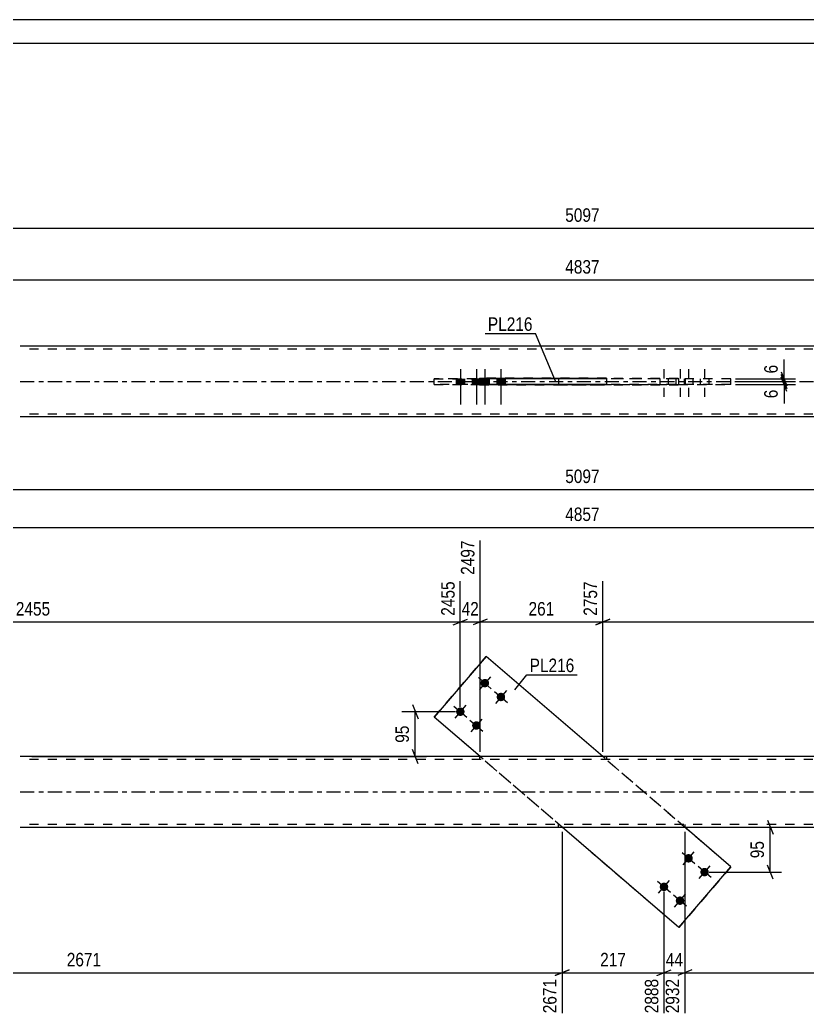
# Model space of a CAD drawing. Header units: millimetres. Extents: x 0 to 594, y 0 to 420.
# Drawn here: x 195.7 to 363, y 208.3 to 420 of the extents above; entities that cross this region are included whole.
import ezdxf

# ---------------------------------------------------------------- set-up
doc = ezdxf.new("R2010")
doc.units = ezdxf.units.MM
doc.linetypes.add('DXK_LINE_DOT2', pattern=[3.9198, 1.9599, -1.9599])
doc.linetypes.add('DXK_LINE_DOT3', pattern=[5.9187, 2.979, -0.9799, 0.9799, -0.9799])
doc.styles.add('Arial Narrow', font='ARIALN.TTF', dxfattribs={"height": 0.2})

# ---------------------------------------------------------------- blocks, each defined once
blk = doc.blocks.new('Unknown-580610800-1130')
at = {"color": 5, "linetype": 'Continuous'}
for p, q in [((594, 420), (0, 420)), ((589, 415), (5, 415))]:
    blk.add_line(p, q, dxfattribs=at)
blk = doc.blocks.new('Part-580610800-1700 - 1673')
at = {"color": 2, "linetype": 'Continuous'}
for p, q in [((434.83, 263.45), (195.73, 263.45)), ((195.73, 248.45), (434.83, 248.45))]:
    blk.add_line(p, q, dxfattribs=at)
at = {"color": 7, "linetype": 'DXK_LINE_DOT2'}
for p, q in [((434.83, 262.85), (195.73, 262.85)), ((293.41, 263.45), (293.41, 262.85)), ((320.39, 263.45), (320.39, 262.85)), ((434.83, 249.05), (195.73, 249.05)), ((310.17, 248.45), (310.17, 249.05)), ((337.14, 248.45), (337.14, 249.05))]:
    blk.add_line(p, q, dxfattribs=at)
at = {"color": 7, "linetype": 'DXK_LINE_DOT3'}
blk.add_line((195.73, 255.95), (434.83, 255.95), dxfattribs=at)
blk = doc.blocks.new('Bolt-580610800-1706 - 1673')
at = {"linetype": 'Continuous'}
for points in [[(294.53, 279.96), (294.72, 279.94), (294.9, 279.88), (295.06, 279.79), (295.2, 279.66), (295.31, 279.51), (295.39, 279.34), (295.43, 279.15), (295.43, 278.96), (295.39, 278.78), (295.31, 278.61), (295.2, 278.46), (295.06, 278.33), (294.9, 278.24), (294.72, 278.18), (294.53, 278.16), (294.34, 278.18), (294.16, 278.24), (294, 278.33), (293.86, 278.46), (293.75, 278.61), (293.67, 278.78), (293.63, 278.96), (293.63, 279.15), (293.67, 279.34), (293.75, 279.51), (293.86, 279.66), (294, 279.79), (294.16, 279.88), (294.34, 279.94)], [(297.94, 277.02), (298.13, 277), (298.31, 276.95), (298.47, 276.85), (298.61, 276.73), (298.72, 276.57), (298.8, 276.4), (298.84, 276.22), (298.84, 276.03), (298.8, 275.85), (298.72, 275.67), (298.61, 275.52), (298.47, 275.4), (298.31, 275.3), (298.13, 275.24), (297.94, 275.22), (297.76, 275.24), (297.58, 275.3), (297.41, 275.4), (297.27, 275.52), (297.16, 275.67), (297.09, 275.85), (297.05, 276.03), (297.05, 276.22), (297.09, 276.4), (297.16, 276.57), (297.27, 276.73), (297.41, 276.85), (297.58, 276.95), (297.76, 277)], [(289.32, 273.89), (289.5, 273.87), (289.68, 273.81), (289.84, 273.72), (289.98, 273.59), (290.09, 273.44), (290.17, 273.27), (290.21, 273.09), (290.21, 272.9), (290.17, 272.71), (290.09, 272.54), (289.98, 272.39), (289.84, 272.26), (289.68, 272.17), (289.5, 272.11), (289.32, 272.09), (289.13, 272.11), (288.95, 272.17), (288.79, 272.26), (288.65, 272.39), (288.54, 272.54), (288.46, 272.71), (288.42, 272.9), (288.42, 273.09), (288.46, 273.27), (288.54, 273.44), (288.65, 273.59), (288.79, 273.72), (288.95, 273.81), (289.13, 273.87)], [(292.73, 270.96), (292.91, 270.94), (293.09, 270.88), (293.26, 270.79), (293.4, 270.66), (293.51, 270.51), (293.58, 270.34), (293.62, 270.15), (293.62, 269.96), (293.58, 269.78), (293.51, 269.61), (293.4, 269.46), (293.26, 269.33), (293.09, 269.24), (292.91, 269.18), (292.73, 269.16), (292.54, 269.18), (292.36, 269.24), (292.2, 269.33), (292.06, 269.46), (291.95, 269.61), (291.87, 269.78), (291.83, 269.96), (291.83, 270.15), (291.87, 270.34), (291.95, 270.51), (292.06, 270.66), (292.2, 270.79), (292.36, 270.88), (292.54, 270.94)]]:
    blk.add_hatch(color=1, dxfattribs=at).paths.add_polyline_path(points)
at = {"color": 1, "linetype": 'Continuous'}
for p, q in [((293.16, 280.23), (295.89, 277.88)), ((295.7, 280.42), (293.36, 277.69)), ((299.12, 277.49), (296.77, 274.76)), ((296.58, 277.3), (299.31, 274.95)), ((287.95, 274.16), (290.68, 271.82)), ((290.49, 274.36), (288.14, 271.63)), ((291.36, 271.23), (294.09, 268.88)), ((293.9, 271.42), (291.55, 268.69))]:
    blk.add_line(p, q, dxfattribs=at)
blk = doc.blocks.new('Bolt-580610800-1707 - 1673')
at = {"linetype": 'Continuous'}
for points in [[(337.83, 242.74), (338.02, 242.72), (338.19, 242.66), (338.36, 242.57), (338.5, 242.44), (338.61, 242.29), (338.68, 242.12), (338.72, 241.93), (338.72, 241.74), (338.68, 241.56), (338.61, 241.39), (338.5, 241.24), (338.36, 241.11), (338.19, 241.02), (338.02, 240.96), (337.83, 240.94), (337.64, 240.96), (337.46, 241.02), (337.3, 241.11), (337.16, 241.24), (337.05, 241.39), (336.97, 241.56), (336.93, 241.74), (336.93, 241.93), (336.97, 242.12), (337.05, 242.29), (337.16, 242.44), (337.3, 242.57), (337.46, 242.66), (337.64, 242.72)], [(341.24, 239.8), (341.43, 239.78), (341.61, 239.73), (341.77, 239.63), (341.91, 239.51), (342.02, 239.35), (342.1, 239.18), (342.14, 239), (342.14, 238.81), (342.1, 238.63), (342.02, 238.45), (341.91, 238.3), (341.77, 238.18), (341.61, 238.08), (341.43, 238.02), (341.24, 238), (341.05, 238.02), (340.88, 238.08), (340.71, 238.18), (340.57, 238.3), (340.46, 238.45), (340.39, 238.63), (340.35, 238.81), (340.35, 239), (340.39, 239.18), (340.46, 239.35), (340.57, 239.51), (340.71, 239.63), (340.88, 239.73), (341.05, 239.78)], [(332.61, 236.67), (332.8, 236.65), (332.98, 236.59), (333.14, 236.5), (333.28, 236.37), (333.39, 236.22), (333.47, 236.05), (333.51, 235.87), (333.51, 235.68), (333.47, 235.49), (333.39, 235.32), (333.28, 235.17), (333.14, 235.04), (332.98, 234.95), (332.8, 234.89), (332.61, 234.87), (332.43, 234.89), (332.25, 234.95), (332.08, 235.04), (331.94, 235.17), (331.83, 235.32), (331.76, 235.49), (331.72, 235.68), (331.72, 235.87), (331.76, 236.05), (331.83, 236.22), (331.94, 236.37), (332.08, 236.5), (332.25, 236.59), (332.43, 236.65)], [(336.03, 233.74), (336.21, 233.72), (336.39, 233.66), (336.56, 233.57), (336.69, 233.44), (336.81, 233.29), (336.88, 233.12), (336.92, 232.93), (336.92, 232.74), (336.88, 232.56), (336.81, 232.39), (336.69, 232.24), (336.56, 232.11), (336.39, 232.02), (336.21, 231.96), (336.03, 231.94), (335.84, 231.96), (335.66, 232.02), (335.5, 232.11), (335.36, 232.24), (335.25, 232.39), (335.17, 232.56), (335.13, 232.74), (335.13, 232.93), (335.17, 233.12), (335.25, 233.29), (335.36, 233.44), (335.5, 233.57), (335.66, 233.66), (335.84, 233.72)]]:
    blk.add_hatch(color=1, dxfattribs=at).paths.add_polyline_path(points)
at = {"color": 1, "linetype": 'Continuous'}
for p, q in [((339.19, 240.66), (336.46, 243.01)), ((336.66, 240.47), (339, 243.2)), ((342.61, 237.73), (339.88, 240.08)), ((340.07, 237.54), (342.41, 240.27)), ((331.44, 234.41), (333.79, 237.14)), ((333.98, 234.6), (331.25, 236.94)), ((337.39, 231.66), (334.66, 234.01)), ((334.85, 231.47), (337.2, 234.2))]:
    blk.add_line(p, q, dxfattribs=at)
blk = doc.blocks.new('Part-580610800-1715 - 1673')
at = {"color": 2, "linetype": 'Continuous'}
for p, q in [((294.81, 284.75), (283.73, 271.86)), ((294.81, 284.75), (294.81, 284.75)), ((319.59, 263.45), (294.81, 284.75)), ((293.51, 263.45), (283.73, 271.86)), ((283.73, 271.86), (283.73, 271.86)), ((335.75, 227.14), (310.96, 248.45)), ((346.83, 240.04), (337.04, 248.45)), ((335.75, 227.14), (346.83, 240.04)), ((346.83, 240.04), (346.83, 240.04)), ((335.75, 227.14), (335.75, 227.14))]:
    blk.add_line(p, q, dxfattribs=at)
at = {"color": 7, "linetype": 'DXK_LINE_DOT2'}
for p, q in [((283.73, 271.86), (294.81, 284.75)), ((346.83, 240.04), (294.81, 284.75)), ((335.75, 227.14), (283.73, 271.86)), ((310.96, 248.45), (293.51, 263.45)), ((337.04, 248.45), (319.59, 263.45)), ((346.83, 240.04), (335.75, 227.14))]:
    blk.add_line(p, q, dxfattribs=at)
blk = doc.blocks.new('Bolt-580610800-1435 - 1367')
at = {"color": 1, "linetype": 'DXK_LINE_DOT2'}
for p, q in [((332.61, 345.75), (332.61, 338.25)), ((336.03, 345.75), (336.03, 338.25)), ((337.83, 345.75), (337.83, 338.25)), ((341.24, 345.75), (341.24, 338.25)), ((331.71, 343.75), (331.71, 342.55)), ((333.51, 343.75), (333.51, 342.55)), ((335.13, 343.75), (335.13, 342.55)), ((336.93, 343.75), (336.93, 342.55)), ((336.93, 343.75), (336.93, 342.55)), ((338.73, 343.75), (338.73, 342.55)), ((340.34, 343.75), (340.34, 342.55)), ((342.14, 343.75), (342.14, 342.55))]:
    blk.add_line(p, q, dxfattribs=at)
blk = doc.blocks.new('Part-580610800-1456 - 1367')
at = {"color": 2, "linetype": 'Continuous'}
for p, q in [((434.83, 350.65), (195.73, 350.65)), ((293.41, 343.85), (320.39, 343.85)), ((293.41, 343.85), (293.41, 343.75)), ((310.17, 343.85), (310.17, 343.75)), ((320.39, 343.85), (320.39, 342.45)), ((293.41, 342.55), (293.41, 342.45)), ((293.41, 342.45), (293.41, 342.45)), ((320.39, 342.45), (293.41, 342.45)), ((310.17, 342.45), (310.17, 342.55)), ((434.83, 335.65), (195.73, 335.65))]:
    blk.add_line(p, q, dxfattribs=at)
at = {"color": 7, "linetype": 'DXK_LINE_DOT2'}
for p, q in [((434.83, 350.05), (195.73, 350.05)), ((320.39, 343.85), (293.41, 343.85)), ((293.41, 342.45), (293.41, 343.75)), ((310.17, 343.85), (310.17, 343.85)), ((310.17, 343.85), (310.17, 343.85)), ((310.17, 343.85), (337.14, 343.85)), ((310.17, 343.85), (337.14, 343.85)), ((310.17, 343.75), (310.17, 342.45)), ((337.14, 343.85), (337.14, 342.45)), ((293.41, 342.45), (320.39, 342.45)), ((337.14, 342.45), (310.17, 342.45)), ((310.17, 342.45), (310.17, 342.45)), ((310.17, 342.45), (337.14, 342.45)), ((434.83, 336.25), (195.73, 336.25))]:
    blk.add_line(p, q, dxfattribs=at)
at = {"color": 7, "linetype": 'DXK_LINE_DOT3'}
blk.add_line((195.73, 343.15), (434.83, 343.15), dxfattribs=at)
blk = doc.blocks.new('Part-580610800-1397 - 1367')
at = {"color": 7, "linetype": 'DXK_LINE_DOT2'}
for p, q in [((335.75, 343.76), (283.73, 343.75)), ((283.73, 343.75), (294.81, 343.75)), ((346.83, 343.75), (320.39, 343.75)), ((335.75, 342.56), (335.75, 343.76)), ((346.83, 343.75), (335.75, 343.76)), ((346.83, 342.55), (346.83, 343.75)), ((283.73, 342.55), (335.75, 342.56)), ((294.81, 342.55), (283.73, 342.55)), ((346.83, 342.55), (320.39, 342.55)), ((335.75, 342.56), (346.83, 342.55))]:
    blk.add_line(p, q, dxfattribs=at)
at = {"color": 2, "linetype": 'Continuous'}
for p, q in [((283.73, 342.55), (283.73, 343.75)), ((294.81, 342.55), (294.81, 343.75)), ((320.39, 343.75), (294.81, 343.75)), ((320.39, 342.55), (294.81, 342.55))]:
    blk.add_line(p, q, dxfattribs=at)
blk = doc.blocks.new('Bolt-580610800-1436 - 1367')
at = {"linetype": 'Continuous'}
for points in [[(290.22, 343.75), (288.42, 343.75), (288.42, 342.55), (290.22, 342.55)], [(293.63, 343.75), (291.83, 343.75), (291.83, 342.55), (293.63, 342.55)], [(295.43, 343.75), (293.63, 343.75), (293.63, 342.55), (295.43, 342.55)], [(298.84, 343.75), (297.04, 343.75), (297.04, 342.55), (298.84, 342.55)]]:
    blk.add_hatch(color=1, dxfattribs=at).paths.add_polyline_path(points)
at = {"color": 1, "linetype": 'Continuous'}
for p, q in [((289.32, 345.75), (289.32, 338.25)), ((292.73, 345.75), (292.73, 338.25)), ((294.53, 345.75), (294.53, 338.25)), ((297.94, 345.75), (297.94, 338.25)), ((288.42, 343.75), (288.42, 342.55)), ((290.22, 343.75), (290.22, 342.55)), ((291.83, 343.75), (291.83, 342.55)), ((293.63, 343.75), (293.63, 342.55)), ((293.63, 343.75), (293.63, 342.55)), ((295.43, 343.75), (295.43, 342.55)), ((297.04, 343.75), (297.04, 342.55)), ((298.84, 343.75), (298.84, 342.55))]:
    blk.add_line(p, q, dxfattribs=at)
blk = doc.blocks.new('StraightDimension-580610800-1850 - 1673')
at = {"color": 7, "linetype": 'Continuous'}
for p, q in [((337.04, 247.45), (337.04, 208.91)), ((332.61, 234.77), (332.61, 208.91)), ((331.11, 216.93), (334.11, 218.13)), ((338.54, 218.13), (335.54, 216.93)), ((332.61, 217.53), (337.04, 217.53))]:
    blk.add_line(p, q, dxfattribs=at)
at = {"color": 0}
blk.add_wipeout([(337.26, 218.28), (337.26, 222.48), (332.4, 222.48), (332.4, 218.28)], dxfattribs=at)
at = {"color": 0, "linetype": 'Continuous'}
blk.add_wipeout([(336.44, 216.83), (332.24, 216.83), (332.24, 208.31), (336.44, 208.31)], dxfattribs=at)
at = {"color": 3, "style": 'Arial Narrow'}
blk.add_text('44', height=2.863, dxfattribs=at).set_placement((333, 218.88))
at = {"color": 3, "linetype": 'Continuous', "style": 'Arial Narrow'}
blk.add_text('2932', height=2.863, rotation=90.0002, dxfattribs=at).set_placement((335.84, 208.91))
blk = doc.blocks.new('StraightDimension-580610800-1792 - 1673')
at = {"color": 7, "linetype": 'Continuous'}
for p, q in [((293.51, 264.45), (293.51, 309.4)), ((289.31, 273.99), (289.31, 300.7)), ((287.81, 291.48), (290.81, 292.68)), ((295.01, 292.68), (292.01, 291.48)), ((289.31, 292.08), (293.51, 292.08))]:
    blk.add_line(p, q, dxfattribs=at)
at = {"color": 0, "linetype": 'Continuous'}
blk.add_wipeout([(292.91, 310), (288.71, 310), (288.71, 301.48), (292.91, 301.48)], dxfattribs=at)
at = {"color": 0}
blk.add_wipeout([(293.84, 292.83), (293.84, 297.03), (288.99, 297.03), (288.99, 292.83)], dxfattribs=at)
at = {"color": 3, "linetype": 'Continuous', "style": 'Arial Narrow'}
blk.add_text('2497', height=2.863, rotation=90.0002, dxfattribs=at).set_placement((292.31, 302.08))
at = {"color": 3, "style": 'Arial Narrow'}
blk.add_text('42', height=2.863, dxfattribs=at).set_placement((289.59, 293.43))
blk = doc.blocks.new('StraightDimension-580610800-1806 - 1673')
at = {"color": 7, "linetype": 'Continuous'}
for p, q in [((289.31, 273.99), (289.31, 300.7)), ((107.63, 265.45), (107.63, 295.21)), ((109.13, 292.68), (106.13, 291.48)), ((287.81, 291.48), (290.81, 292.68)), ((107.63, 292.08), (289.31, 292.08))]:
    blk.add_line(p, q, dxfattribs=at)
at = {"color": 0, "linetype": 'Continuous'}
for points in [[(288.71, 301.3), (284.51, 301.3), (284.51, 292.78), (288.71, 292.78)], [(107.03, 295.81), (102.83, 295.81), (102.83, 292.78), (107.03, 292.78)]]:
    blk.add_wipeout(points, dxfattribs=at)
at = {"color": 0}
blk.add_wipeout([(202.73, 292.83), (202.73, 297.03), (194.21, 297.03), (194.21, 292.83)], dxfattribs=at)
at = {"color": 3, "linetype": 'Continuous', "style": 'Arial Narrow'}
for s, height, p in [('2455', 2.863, (288.11, 293.38)), ('0', 2.86, (106.43, 293.38))]:
    blk.add_text(s, height=height, rotation=90.0002, dxfattribs=at).set_placement(p)
at = {"color": 3, "style": 'Arial Narrow'}
blk.add_text('2455', height=2.863, dxfattribs=at).set_placement((194.81, 293.43))
blk = doc.blocks.new('StraightDimension-580610800-1760 - 1673')
at = {"color": 7, "linetype": 'Continuous'}
for p, q in [((319.59, 264.45), (319.59, 300.7)), ((522.93, 265.45), (522.93, 300.7)), ((321.09, 292.68), (318.09, 291.48)), ((521.43, 291.48), (524.43, 292.68)), ((319.59, 292.08), (522.93, 292.08))]:
    blk.add_line(p, q, dxfattribs=at)
at = {"color": 0, "linetype": 'Continuous'}
blk.add_wipeout([(522.33, 301.3), (518.13, 301.3), (518.13, 292.78), (522.33, 292.78)], dxfattribs=at)
at = {"color": 0}
blk.add_wipeout([(425.52, 292.83), (425.52, 297.03), (417, 297.03), (417, 292.83)], dxfattribs=at)
at = {"color": 3, "linetype": 'Continuous', "style": 'Arial Narrow'}
blk.add_text('4837', height=2.863, rotation=90.0002, dxfattribs=at).set_placement((521.73, 293.38))
at = {"color": 3, "style": 'Arial Narrow'}
blk.add_text('2079', height=2.863, dxfattribs=at).set_placement((417.6, 293.43))
blk = doc.blocks.new('StraightDimension-580610800-1735 - 1673')
at = {"color": 7, "linetype": 'Continuous'}
for p, q in [((279.13, 274.49), (280.33, 271.49)), ((288.31, 272.99), (276.88, 272.99)), ((279.73, 263.45), (279.73, 272.99)), ((280.33, 261.95), (279.13, 264.95)), ((198.2, 263.45), (282.13, 263.45))]:
    blk.add_line(p, q, dxfattribs=at)
at = {"color": 0}
blk.add_wipeout([(278.98, 270.65), (274.78, 270.65), (274.78, 265.79), (278.98, 265.79)], dxfattribs=at)
at = {"color": 3, "style": 'Arial Narrow'}
blk.add_text('95', height=2.863, rotation=90.0002, dxfattribs=at).set_placement((278.38, 266.39))
blk = doc.blocks.new('StraightDimension-580610800-1746 - 1673')
at = {"color": 7, "linetype": 'Continuous'}
blk.add_line((94.63, 320.24), (535.93, 320.24), dxfattribs=at)
at = {"color": 0}
blk.add_wipeout([(319.53, 320.99), (319.53, 325.19), (311.02, 325.19), (311.02, 320.99)], dxfattribs=at)
at = {"color": 3, "style": 'Arial Narrow'}
blk.add_text('5097', height=2.863, dxfattribs=at).set_placement((311.62, 321.59))
blk = doc.blocks.new('StraightDimension-580610800-2050 - 1673')
at = {"color": 7, "linetype": 'Continuous'}
blk.add_line((106.63, 312.17), (523.93, 312.17), dxfattribs=at)
at = {"color": 0}
blk.add_wipeout([(319.53, 312.92), (319.53, 317.12), (311.02, 317.12), (311.02, 312.92)], dxfattribs=at)
at = {"color": 3, "style": 'Arial Narrow'}
blk.add_text('4857', height=2.863, dxfattribs=at).set_placement((311.62, 313.52))
blk = doc.blocks.new('StraightDimension-580610800-1772 - 1673')
at = {"color": 7, "linetype": 'Continuous'}
for p, q in [((293.51, 264.45), (293.51, 309.4)), ((319.59, 264.45), (319.59, 300.7)), ((295.01, 292.68), (292.01, 291.48)), ((318.09, 291.48), (321.09, 292.68)), ((293.51, 292.08), (319.59, 292.08))]:
    blk.add_line(p, q, dxfattribs=at)
at = {"color": 0, "linetype": 'Continuous'}
blk.add_wipeout([(318.99, 301.3), (314.79, 301.3), (314.79, 292.78), (318.99, 292.78)], dxfattribs=at)
at = {"color": 0}
blk.add_wipeout([(309.9, 292.83), (309.9, 297.03), (303.21, 297.03), (303.21, 292.83)], dxfattribs=at)
at = {"color": 3, "linetype": 'Continuous', "style": 'Arial Narrow'}
blk.add_text('2757', height=2.863, rotation=90.0002, dxfattribs=at).set_placement((318.39, 293.38))
at = {"color": 3, "style": 'Arial Narrow'}
blk.add_text('261', height=2.863, dxfattribs=at).set_placement((303.81, 293.43))
blk = doc.blocks.new('StraightDimension-580610800-1838 - 1673')
at = {"color": 7, "linetype": 'Continuous'}
for p, q in [((337.04, 247.45), (337.04, 208.91)), ((522.93, 246.45), (522.93, 208.91)), ((338.54, 218.13), (335.54, 216.93)), ((521.43, 216.93), (524.43, 218.13)), ((337.04, 217.53), (522.93, 217.53))]:
    blk.add_line(p, q, dxfattribs=at)
at = {"color": 0}
blk.add_wipeout([(434.24, 218.28), (434.24, 222.48), (425.73, 222.48), (425.73, 218.28)], dxfattribs=at)
at = {"color": 0, "linetype": 'Continuous'}
blk.add_wipeout([(522.33, 216.83), (518.13, 216.83), (518.13, 208.31), (522.33, 208.31)], dxfattribs=at)
at = {"color": 3, "style": 'Arial Narrow'}
blk.add_text('1905', height=2.863, dxfattribs=at).set_placement((426.33, 218.88))
at = {"color": 3, "linetype": 'Continuous', "style": 'Arial Narrow'}
blk.add_text('4837', height=2.863, rotation=90.0002, dxfattribs=at).set_placement((521.73, 208.91))
blk = doc.blocks.new('StraightDimension-580610800-1864 - 1673')
at = {"color": 7, "linetype": 'Continuous'}
for p, q in [((310.96, 247.45), (310.96, 208.91)), ((332.61, 234.77), (332.61, 208.91)), ((312.46, 218.13), (309.46, 216.93)), ((331.11, 216.93), (334.11, 218.13)), ((310.96, 217.53), (332.61, 217.53))]:
    blk.add_line(p, q, dxfattribs=at)
at = {"color": 0}
blk.add_wipeout([(325.13, 218.28), (325.13, 222.48), (318.45, 222.48), (318.45, 218.28)], dxfattribs=at)
at = {"color": 0, "linetype": 'Continuous'}
blk.add_wipeout([(332.01, 216.83), (327.81, 216.83), (327.81, 208.31), (332.01, 208.31)], dxfattribs=at)
at = {"color": 3, "style": 'Arial Narrow'}
blk.add_text('217', height=2.863, dxfattribs=at).set_placement((319.05, 218.88))
at = {"color": 3, "linetype": 'Continuous', "style": 'Arial Narrow'}
blk.add_text('2888', height=2.863, rotation=90.0002, dxfattribs=at).set_placement((331.41, 208.91))
blk = doc.blocks.new('StraightDimension-580610800-1878 - 1673')
at = {"color": 7, "linetype": 'Continuous'}
for p, q in [((107.63, 246.45), (107.63, 214.4)), ((310.96, 247.45), (310.96, 208.91)), ((109.13, 218.13), (106.13, 216.93)), ((309.46, 216.93), (312.46, 218.13)), ((107.63, 217.53), (310.96, 217.53))]:
    blk.add_line(p, q, dxfattribs=at)
at = {"color": 0}
blk.add_wipeout([(213.55, 218.28), (213.55, 222.48), (205.04, 222.48), (205.04, 218.28)], dxfattribs=at)
at = {"color": 0, "linetype": 'Continuous'}
for points in [[(107.03, 216.83), (102.83, 216.83), (102.83, 213.8), (107.03, 213.8)], [(310.36, 216.83), (306.16, 216.83), (306.16, 208.31), (310.36, 208.31)]]:
    blk.add_wipeout(points, dxfattribs=at)
at = {"color": 3, "style": 'Arial Narrow'}
blk.add_text('2671', height=2.863, dxfattribs=at).set_placement((205.64, 218.88))
at = {"color": 3, "linetype": 'Continuous', "style": 'Arial Narrow'}
for s, height, p in [('0', 2.86, (106.43, 214.4)), ('2671', 2.863, (309.76, 208.91))]:
    blk.add_text(s, height=height, rotation=90.0002, dxfattribs=at).set_placement(p)
blk = doc.blocks.new('StraightDimension-580610800-1993 - 1673')
at = {"color": 7, "linetype": 'Continuous'}
for p, q in [((354.61, 249.95), (355.81, 246.95)), ((354.37, 248.45), (357.61, 248.45)), ((355.21, 238.9), (355.21, 248.45)), ((355.81, 237.4), (354.61, 240.4)), ((342.24, 238.9), (357.61, 238.9))]:
    blk.add_line(p, q, dxfattribs=at)
at = {"color": 0}
blk.add_wipeout([(354.46, 246.1), (350.26, 246.1), (350.26, 241.25), (354.46, 241.25)], dxfattribs=at)
at = {"color": 3, "style": 'Arial Narrow'}
blk.add_text('95', height=2.863, rotation=90.0002, dxfattribs=at).set_placement((353.86, 241.85))
blk = doc.blocks.new('StraightDimension-580610800-1540 - 1367')
at = {"color": 7, "linetype": 'Continuous'}
for p, q in [((357.54, 345.25), (358.74, 342.25)), ((347.83, 343.75), (360.54, 343.75)), ((347.83, 343.15), (360.54, 343.15)), ((358.74, 341.65), (357.54, 344.65)), ((358.14, 343.15), (358.14, 343.75))]:
    blk.add_line(p, q, dxfattribs=at)
at = {"color": 0}
blk.add_wipeout([(357.39, 347.31), (353.19, 347.31), (353.19, 344.28), (357.39, 344.28)], dxfattribs=at)
at = {"color": 7, "linetype": 'Continuous'}
blk.add_line((358.14, 343.75), (358.14, 347.83), dxfattribs=at)
blk.add_line((358.14, 343.75), (358.14, 347.83), dxfattribs=at)
at = {"color": 3, "style": 'Arial Narrow'}
blk.add_text('6', height=2.86, rotation=90.0002, dxfattribs=at).set_placement((356.79, 344.88))
blk = doc.blocks.new('StraightDimension-580610800-1536 - 1367')
at = {"color": 7, "linetype": 'Continuous'}
for p, q in [((347.83, 343.15), (360.54, 343.15)), ((357.54, 344.65), (358.74, 341.65)), ((358.74, 341.05), (357.54, 344.05)), ((358.14, 342.55), (358.14, 343.15)), ((347.83, 342.55), (360.54, 342.55))]:
    blk.add_line(p, q, dxfattribs=at)
at = {"color": 0}
blk.add_wipeout([(357.39, 342.03), (353.19, 342.03), (353.19, 339), (357.39, 339)], dxfattribs=at)
at = {"color": 7, "linetype": 'Continuous'}
blk.add_line((358.14, 342.55), (358.14, 338.48), dxfattribs=at)
blk.add_line((358.14, 342.55), (358.14, 338.48), dxfattribs=at)
at = {"color": 3, "style": 'Arial Narrow'}
blk.add_text('6', height=2.86, rotation=90.0002, dxfattribs=at).set_placement((356.79, 339.6))
blk = doc.blocks.new('StraightDimension-580610800-1545 - 1367')
at = {"color": 7, "linetype": 'Continuous'}
blk.add_line((94.63, 375.75), (535.93, 375.75), dxfattribs=at)
at = {"color": 0}
blk.add_wipeout([(319.53, 376.5), (319.53, 380.7), (311.02, 380.7), (311.02, 376.5)], dxfattribs=at)
at = {"color": 3, "style": 'Arial Narrow'}
blk.add_text('5097', height=2.863, dxfattribs=at).set_placement((311.62, 377.1))
blk = doc.blocks.new('StraightDimension-580610800-1576 - 1367')
at = {"color": 7, "linetype": 'Continuous'}
blk.add_line((107.63, 364.75), (522.93, 364.75), dxfattribs=at)
at = {"color": 0}
blk.add_wipeout([(319.53, 365.5), (319.53, 369.7), (311.02, 369.7), (311.02, 365.5)], dxfattribs=at)
at = {"color": 3, "style": 'Arial Narrow'}
blk.add_text('4837', height=2.863, dxfattribs=at).set_placement((311.62, 366.1))
blk = doc.blocks.new('Mark-580610800-1711 - 1673')
at = {"color": 0}
blk.add_wipeout([(313.55, 281.41), (313.55, 284.41), (304.05, 284.41), (304.05, 281.41)], dxfattribs=at)
blk.add_wipeout([(313.55, 281.41), (313.55, 284.41), (304.05, 284.41), (304.05, 281.41)], dxfattribs=at)
at = {"color": 30, "linetype": 'Continuous'}
for p, q in [((300.91, 277.63), (303.45, 280.81)), ((303.45, 280.81), (314.15, 280.81))]:
    blk.add_line(p, q, dxfattribs=at)
at = {"color": 3, "style": 'Arial Narrow'}
blk.add_text('PL216', height=2.863, dxfattribs=at).set_placement((304.05, 281.41))
blk = doc.blocks.new('Mark-580610800-1392 - 1367')
at = {"color": 0}
blk.add_wipeout([(304.67, 353.93), (304.67, 356.93), (295.17, 356.93), (295.17, 353.93)], dxfattribs=at)
blk.add_wipeout([(304.67, 353.93), (304.67, 356.93), (295.17, 356.93), (295.17, 353.93)], dxfattribs=at)
at = {"color": 30, "linetype": 'Continuous'}
for p in [(294.57, 353.33), (309.57, 343.26)]:
    blk.add_line(p, (305.27, 353.33), dxfattribs=at)
at = {"color": 3, "style": 'Arial Narrow'}
blk.add_text('PL216', height=2.863, dxfattribs=at).set_placement((295.17, 353.93))

msp = doc.modelspace()

# ---------------------------------------------------------------- block references
for name in ['Unknown-580610800-1130', 'Part-580610800-1456 - 1367', 'Bolt-580610800-1436 - 1367', 'Bolt-580610800-1435 - 1367', 'Part-580610800-1397 - 1367', 'Part-580610800-1715 - 1673', 'Bolt-580610800-1706 - 1673', 'Part-580610800-1700 - 1673', 'Bolt-580610800-1707 - 1673']:
    msp.add_blockref(name, (0, 0))

# ---------------------------------------------------------------- next in the draw order: block references
for name in ['StraightDimension-580610800-1540 - 1367', 'StraightDimension-580610800-1792 - 1673', 'StraightDimension-580610800-1760 - 1673', 'StraightDimension-580610800-1850 - 1673']:
    msp.add_blockref(name, (0, 0))

# ---------------------------------------------------------------- next in the draw order: block references
for name in ['StraightDimension-580610800-1545 - 1367', 'StraightDimension-580610800-1536 - 1367', 'StraightDimension-580610800-1806 - 1673', 'StraightDimension-580610800-1864 - 1673', 'StraightDimension-580610800-1838 - 1673']:
    msp.add_blockref(name, (0, 0))

# ---------------------------------------------------------------- next in the draw order: block references
for name in ['StraightDimension-580610800-1576 - 1367', 'StraightDimension-580610800-1735 - 1673', 'StraightDimension-580610800-1993 - 1673', 'StraightDimension-580610800-1878 - 1673']:
    msp.add_blockref(name, (0, 0))

# ---------------------------------------------------------------- next in the draw order: block references
for name in ['Mark-580610800-1392 - 1367', 'StraightDimension-580610800-1746 - 1673']:
    msp.add_blockref(name, (0, 0))

# ---------------------------------------------------------------- next in the draw order: block references
msp.add_blockref('StraightDimension-580610800-2050 - 1673', (0, 0))

# ---------------------------------------------------------------- next in the draw order: block references
msp.add_blockref('StraightDimension-580610800-1772 - 1673', (0, 0))

# ---------------------------------------------------------------- next in the draw order: block references
msp.add_blockref('Mark-580610800-1711 - 1673', (0, 0))

doc.saveas('drawing.dxf')
